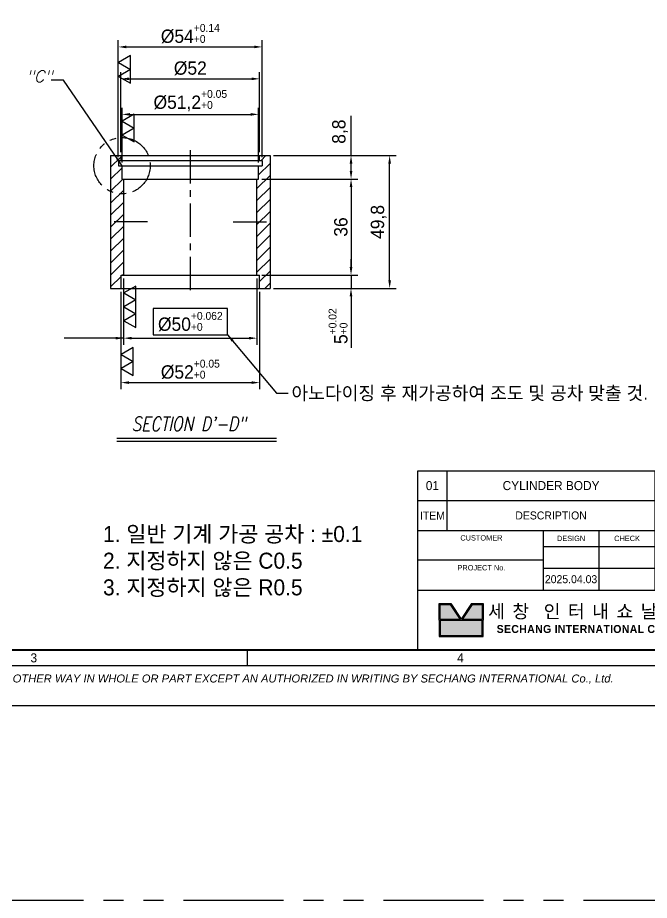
# Model space of a CAD drawing. Header units: inches. Extents: x 0 to 23821, y 0 to 11279.
# Drawn here: x 17186.4 to 17423.3, y 5891.5 to 6222.6 of the extents above; entities that cross this region are included whole.
import ezdxf

# ---------------------------------------------------------------- set-up
doc = ezdxf.new("R2010")
doc.units = ezdxf.units.IN
doc.header["$LTSCALE"] = 10
doc.header["$MEASUREMENT"] = 0
doc.linetypes.add('CENTER', pattern=[2, 1.25, -0.25, 0.25, -0.25])
doc.linetypes.add('PHANTOM', pattern=[2.5, 1.25, -0.25, 0.25, -0.25, 0.25, -0.25])
doc.layers.get('Defpoints').update_dxf_attribs({"color": 8})
for name, color, linetype in [('CENTER LINE', 1, 'CENTER'), ('PHANTOM LINE', 6, 'PHANTOM'), ('THIN LINE', 3, 'Continuous')]:
    doc.layers.add(name, color=color, linetype=linetype)
doc.styles.add('ITALICT', font='italict')
doc.styles.add('SCI', font='')
doc.styles.get('SCI').set_extended_font_data('Gulim')
doc.dimstyles.new('SCH', dxfattribs={"dimtxt": 2.5, "dimasz": 2, "dimexe": 1.25, "dimexo": 0.625, "dimtad": 1, "dimdec": 8, "dimtxsty": 'SCI', "dimcen": 2.5, "dimclrd": 4, "dimclre": 4, "dimclrt": 7, "dimadec": 8, "dimazin": 2, "dimtfac": 1, "dimtdec": 8, "dimtmove": 0, "dimatfit": 3, "dimfxl": 1, "dimarcsym": 0})

# ---------------------------------------------------------------- blocks, each defined once
blk = doc.blocks.new('SECHANG TITLE')
h = blk.add_hatch(color=162)
h.dxf.hatch_style = 1
h.paths.add_polyline_path([(6.08, -25.11), (4.21, -25.11), (4.21, -27.9), (7.94, -27.9)])
h.paths.add_polyline_path([(12.06, -25.11), (10.19, -25.11), (8.33, -27.9), (12.06, -27.9)])
h.paths.add_polyline_path([(12.06, -28.1), (4.21, -28.1), (4.21, -30.89), (12.06, -30.89)])
at = {"color": 3}
for p, q in [((125, 0), (125, -33.6)), ((0, -5.6), (125, -5.6)), ((0, -33.6), (0, -5.6)), ((5.5, -11.2), (5.5, -5.6)), ((44.5, -22.4), (44.5, -5.6)), ((75.5, -11.2), (75.5, -5.6)), ((81, -11.2), (81, -5.6)), ((97.5, -11.2), (97.5, -5.6)), ((0, -11.2), (125, -11.2)), ((23.5, -11.2), (23.5, -22.4)), ((34, -22.4), (34, -11.2)), ((55, -33.6), (55, -11.2)), ((68, -33.6), (68, -11.2)), ((23.5, -14.2), (55, -14.2)), ((23.5, -16.8), (0, -16.8)), ((55, -16.8), (125, -16.8)), ((113.5, -33.6), (113.5, -16.8)), ((118.5, -22.4), (125, -16.8)), ((118.5, -33.6), (118.5, -16.8)), ((23.5, -18.3), (55, -18.3)), ((0, -22.4), (125, -22.4)), ((118.5, -28), (125, -22.4)), ((55, -28), (125, -28)), ((0, -33.6), (125, -33.6))]:
    blk.add_line(p, q, dxfattribs=at)
for p, q in [((4, -28), (4, -24.9)), ((4, -24.9), (6.19, -24.9)), ((4.21, -27.9), (4.21, -25.11)), ((4.21, -25.11), (6.08, -25.11)), ((6.08, -25.11), (7.94, -27.9)), ((6.19, -24.9), (8.13, -27.81)), ((10.08, -24.9), (8.13, -27.81)), ((10.19, -25.11), (8.33, -27.9)), ((10.08, -24.9), (12.27, -24.9)), ((10.19, -25.11), (12.06, -25.11)), ((12.06, -25.11), (12.06, -27.9)), ((12.27, -24.9), (12.27, -28)), ((4, -28), (4, -31.1)), ((7.94, -27.9), (4.21, -27.9)), ((12.06, -28.1), (4.21, -28.1)), ((4.21, -28.1), (4.21, -30.89)), ((12.06, -27.9), (8.33, -27.9)), ((12.06, -30.89), (12.06, -28.1)), ((12.27, -31.1), (12.27, -28)), ((4, -31.1), (12.27, -31.1)), ((4.21, -30.89), (12.06, -30.89))]:
    blk.add_line(p, q)
at = {"attachment_point": 5, "style": 'SCI'}
for s, insert, char_height, width in [('ITEM', (2.75, -8.4), 1.5, 5.5), ('DESCRIPTION', (25, -8.4), 1.5, 39), ('SPECIFICATION', (60, -8.4), 1.5, 31), ("Q'TY", (78.25, -8.4), 1.5, 5.5), ('MATERIAL', (89.25, -8.4), 1.5, 16.5), ('FINISH / REMARK', (111.25, -8.4), 1.5, 27.5), (' CUSTOMER', (11.75, -12.6), 1, 23.5), ('DESIGN', (28.75, -12.7), 1, 10.5), ('CHECK', (39.25, -12.7), 1, 10.5), ('APPROVE', (49.75, -12.7), 1, 10.5), ('TITLE', (61.5, -14), 1.5, 13), (' PROJECT No.', (11.75, -18.2), 1, 23.5), ('SUB SCRIPE', (61.5, -19.6), 1.5, 13), (' PAGE', (116, -19.6), 1, 5), ('{\\fGulim|b1|i0|c129|p50;\\T1.45;세창 인터내쇼날(주)}', (33.63, -26.75), 2.5, 38.7333), ('DWG No.', (61.5, -25.2), 1.5, 13), ('SCALE', (116, -25.2), 1, 5), ('{\\fGulim|b1|i0|c129|p50;\\T1.05;SECHANG INTERNATIONAL CO., LTD.}', (33.63, -29.85), 1.5, 38.7333), ('REF No.', (61.5, -30.8), 1.5, 13), ('REV', (116, -30.8), 1, 5)]:
    blk.add_mtext(s, dxfattribs=dict(at, insert=insert, char_height=char_height, width=width))
blk = doc.blocks.new('SECHANG A3')
at = {"color": 2}
blk.add_line((42, 10.5), (42, 7.5), dxfattribs=at)
at = {"color": 1}
blk.add_lwpolyline([(-210, 297), (210, 297), (210, 0), (-210, 0)], close=True, dxfattribs=at)
at = {"color": 2}
blk.add_lwpolyline([(-198, 289.5), (202, 289.5), (202, 7.5), (-198, 7.5)], close=True, dxfattribs=at)
at = {"const_width": 0.4}
blk.add_lwpolyline([(-195, 286.5), (199, 286.5), (199, 10.5), (-195, 10.5)], close=True, dxfattribs=at)
blk.add_blockref('SECHANG TITLE', (74, 44.1))
at = {"color": 2, "style": 'SCI'}
for s, insert, char_height, width, attachment_point in [('1. 일반 기계 가공 공차 : ±0.1\\P2. 지정하지 않은 C0.5\\P3. 지정하지 않은 R0.5', (14.98, 27.07), 3, 83.5818, 4), ('2025.04.03', (102.75, 23.75), 1.5, 10.5, 5), ('3', (2, 9), 1.7, 80, 5), ('4', (82, 9), 1.7, 80, 5)]:
    blk.add_mtext(s, dxfattribs=dict(at, insert=insert, char_height=char_height, width=width, attachment_point=attachment_point))
at = {"color": 3, "insert": (-198, 5), "char_height": 1.5, "width": 400.0238, "attachment_point": 4, "style": 'SCI'}
blk.add_mtext('{\\fArial|b0|i1|c0|p34;THIS DRAWING CONTAINS CONFIDENTIAL INFORMATION PROPRIETARY TO SECHANG INTERNATIONAL Co., Ltd.   IT MUST NOT BE REPRODUCED OR DISCLOSED TO OTHERS OR USED IN  ANY OTHER WAY IN WHOLE OR PART EXCEPT AN AUTHORIZED IN WRITING BY SECHANG INTERNATIONAL Co., Ltd.  }', dxfattribs=at)
blk = doc.blocks.new('A$C22515e4a')
at = {"color": 3}
for p, q in [((0, 0), (125, 0)), ((0, -5.6), (0, 0)), ((5.5, -5.6), (5.5, 0)), ((44.5, -5.6), (44.5, 0)), ((75.5, -5.6), (75.5, 0)), ((81, -5.6), (81, 0)), ((97.5, -5.6), (97.5, 0)), ((125, 0), (125, -5.6))]:
    blk.add_line(p, q, dxfattribs=at)
blk = doc.blocks.new('A$Ce8d7970b')
h = blk.add_hatch()
h.set_pattern_fill('ANSI31', color=3)
h.set_pattern_definition([(45, (-2840.139, -2710.0392), (-2.245064, 2.245064), [])])
h.paths.add_polyline_path([(-25, 0), (-25.6, 0), (-25.6, 5), (-27, 5), (-27, 7), (-26, 7), (-26, 8.8), (-29.9, 8.8), (-29.9, -16), (-25, -16)])
h.paths.add_polyline_path([(-25, -16), (-29.9, -16), (-29.9, -41), (-26, -41), (-26, -36), (-25, -36)])
h.paths.add_polyline_path([(29.9, 8.8), (26, 8.8), (26, 7), (27, 7), (27, 5), (25.6, 5), (25.6, 0), (25, 0), (25, -16), (29.9, -16)])
h.paths.add_polyline_path([(29.9, -16), (25, -16), (25, -36), (26, -36), (26, -41), (29.9, -41)])
for p, q in [((-29.9, 8.8), (29.9, 8.8)), ((-29.9, 8.8), (-29.9, -41)), ((-27, 7), (27, 7)), ((-27, 7), (-27, 5)), ((-26, 7), (-26, 8.8)), ((26, 7), (26, 8.8)), ((27, 7), (27, 5)), ((29.9, 8.8), (29.9, -41)), ((-27, 5), (27, 5)), ((-25.6, 0), (-25.6, 5)), ((25.6, 0), (25.6, 5)), ((-25.6, 0), (25.6, 0)), ((-25, -36), (-25, 0)), ((25, -36), (25, 0)), ((-26, -36), (26, -36)), ((-26, -41), (-26, -36)), ((26, -41), (26, -36)), ((-29.9, -41), (29.9, -41))]:
    blk.add_line(p, q)
at = {"layer": 'CENTER LINE'}
for p, q in [((0, 10.8), (0, -43)), ((-16.07, -16), (-31.05, -16)), ((16.07, -16), (31.05, -16))]:
    blk.add_line(p, q, dxfattribs=at)
blk = doc.blocks.new('*D1670')
at = {"color": 4, "lineweight": -2, "transparency": 16777216}
for p, q in [((17224.16, 6170.29), (17224.16, 6214.08)), ((17278.16, 6170.29), (17278.16, 6214.08)), ((17227.16, 6211.58), (17275.16, 6211.58))]:
    blk.add_line(p, q, dxfattribs=at)
at = {"color": 4, "transparency": 16777216}
for points in [[(17227.16, 6212.08), (17227.16, 6211.08), (17224.16, 6211.58)], [(17275.16, 6212.08), (17275.16, 6211.08), (17278.16, 6211.58)]]:
    blk.add_solid(points, dxfattribs=at)
at = {"layer": 'Defpoints', "color": 0, "transparency": 16777216}
for p in [(17278.16, 6211.58), (17224.16, 6169.04), (17278.16, 6169.04)]:
    blk.add_point(p, dxfattribs=at)
at = {"color": 7, "transparency": 16777216, "insert": (17251.16, 6216.54), "char_height": 5, "attachment_point": 5, "style": 'SCI'}
blk.add_mtext('%%c54{\\H0.59x;\\S+0.14^ +0;}', dxfattribs=at)
blk = doc.blocks.new('*D1671')
at = {"color": 4, "lineweight": -2, "transparency": 16777216}
for p, q in [((17225.16, 6172.09), (17225.16, 6202.12)), ((17277.16, 6172.09), (17277.16, 6202.12)), ((17228.16, 6199.62), (17274.16, 6199.62))]:
    blk.add_line(p, q, dxfattribs=at)
at = {"color": 4, "transparency": 16777216}
for points in [[(17228.16, 6200.12), (17228.16, 6199.12), (17225.16, 6199.62)], [(17274.16, 6200.12), (17274.16, 6199.12), (17277.16, 6199.62)]]:
    blk.add_solid(points, dxfattribs=at)
at = {"layer": 'Defpoints', "color": 0, "transparency": 16777216}
for p in [(17277.16, 6199.62), (17225.16, 6170.84), (17277.16, 6170.84)]:
    blk.add_point(p, dxfattribs=at)
at = {"color": 7, "transparency": 16777216, "insert": (17251.16, 6203.56), "char_height": 5, "attachment_point": 5, "style": 'SCI'}
blk.add_mtext('%%c52', dxfattribs=at)
blk = doc.blocks.new('*D1672')
at = {"color": 4, "lineweight": -2, "transparency": 16777216}
for p, q in [((17225.56, 6168.29), (17225.56, 6188.78)), ((17276.76, 6168.29), (17276.76, 6188.78)), ((17228.56, 6186.28), (17273.76, 6186.28))]:
    blk.add_line(p, q, dxfattribs=at)
at = {"color": 4, "transparency": 16777216}
for points in [[(17228.56, 6186.78), (17228.56, 6185.78), (17225.56, 6186.28)], [(17273.76, 6186.78), (17273.76, 6185.78), (17276.76, 6186.28)]]:
    blk.add_solid(points, dxfattribs=at)
at = {"layer": 'Defpoints', "color": 0, "transparency": 16777216}
for p in [(17276.76, 6186.28), (17225.56, 6167.04), (17276.76, 6167.04)]:
    blk.add_point(p, dxfattribs=at)
at = {"color": 7, "transparency": 16777216, "insert": (17251.16, 6191.42), "char_height": 5, "attachment_point": 5, "style": 'SCI'}
blk.add_mtext('%%c51,2{\\H0.59x;\\S+0.05^ +0;}', dxfattribs=at)
blk = doc.blocks.new('*D1673')
at = {"color": 4, "lineweight": -2, "transparency": 16777216}
for p, q in [((17311.44, 6170.84), (17311.44, 6185.75)), ((17282.31, 6170.84), (17313.94, 6170.84)), ((17311.44, 6165.04), (17311.44, 6167.84)), ((17278.01, 6162.04), (17313.94, 6162.04))]:
    blk.add_line(p, q, dxfattribs=at)
at = {"color": 4, "transparency": 16777216}
for points in [[(17310.94, 6167.84), (17311.94, 6167.84), (17311.44, 6170.84)], [(17310.94, 6165.04), (17311.94, 6165.04), (17311.44, 6162.04)]]:
    blk.add_solid(points, dxfattribs=at)
at = {"layer": 'Defpoints', "color": 0, "transparency": 16777216}
for p in [(17281.06, 6170.84), (17311.44, 6170.84), (17276.76, 6162.04)]:
    blk.add_point(p, dxfattribs=at)
at = {"color": 7, "transparency": 16777216, "insert": (17307.32, 6179.8), "char_height": 5, "attachment_point": 5, "rotation": 90, "style": 'SCI'}
blk.add_mtext('8,8', dxfattribs=at)
blk = doc.blocks.new('*D1674')
at = {"color": 4, "lineweight": -2, "transparency": 16777216}
for p, q in [((17278.01, 6162.04), (17313.94, 6162.04)), ((17311.44, 6159.04), (17311.44, 6129.04)), ((17278.01, 6126.04), (17313.94, 6126.04))]:
    blk.add_line(p, q, dxfattribs=at)
at = {"color": 4, "transparency": 16777216}
for points in [[(17310.94, 6159.04), (17311.94, 6159.04), (17311.44, 6162.04)], [(17310.94, 6129.04), (17311.94, 6129.04), (17311.44, 6126.04)]]:
    blk.add_solid(points, dxfattribs=at)
at = {"layer": 'Defpoints', "color": 0, "transparency": 16777216}
for p in [(17276.76, 6162.04), (17276.76, 6126.04), (17311.44, 6126.04)]:
    blk.add_point(p, dxfattribs=at)
at = {"color": 7, "transparency": 16777216, "insert": (17307.63, 6144.04), "char_height": 5, "attachment_point": 5, "rotation": 90, "style": 'SCI'}
blk.add_mtext('36', dxfattribs=at)
blk = doc.blocks.new('*D1675')
at = {"color": 4, "lineweight": -2, "transparency": 16777216}
for p, q in [((17311.43, 6129.04), (17311.43, 6132.04)), ((17278.41, 6126.04), (17313.93, 6126.04)), ((17311.43, 6126.04), (17311.43, 6121.04)), ((17282.31, 6121.04), (17313.93, 6121.04)), ((17311.43, 6118.04), (17311.43, 6098.68))]:
    blk.add_line(p, q, dxfattribs=at)
at = {"color": 4, "transparency": 16777216}
for points in [[(17310.93, 6129.04), (17311.93, 6129.04), (17311.43, 6126.04)], [(17310.93, 6118.04), (17311.93, 6118.04), (17311.43, 6121.04)]]:
    blk.add_solid(points, dxfattribs=at)
at = {"layer": 'Defpoints', "color": 0, "transparency": 16777216}
for p in [(17277.16, 6126.04), (17281.06, 6121.04), (17311.43, 6121.04)]:
    blk.add_point(p, dxfattribs=at)
at = {"color": 7, "transparency": 16777216, "insert": (17306.6, 6106.86), "char_height": 5, "attachment_point": 5, "rotation": 90, "style": 'SCI'}
blk.add_mtext('5{\\H0.59x;\\S+0.02^ +0;}', dxfattribs=at)
blk = doc.blocks.new('*D1612')
at = {"color": 4, "lineweight": -2, "transparency": 16777216}
for p, q in [((17282.31, 6170.84), (17328.42, 6170.84)), ((17325.92, 6124.04), (17325.92, 6167.84)), ((17282.31, 6121.04), (17328.42, 6121.04))]:
    blk.add_line(p, q, dxfattribs=at)
at = {"color": 4, "transparency": 16777216}
for points in [[(17325.42, 6167.84), (17326.42, 6167.84), (17325.92, 6170.84)], [(17325.42, 6124.04), (17326.42, 6124.04), (17325.92, 6121.04)]]:
    blk.add_solid(points, dxfattribs=at)
at = {"layer": 'Defpoints', "color": 0, "transparency": 16777216}
for p in [(17281.06, 6170.84), (17325.92, 6170.84), (17281.06, 6121.04)]:
    blk.add_point(p, dxfattribs=at)
at = {"color": 7, "transparency": 16777216, "insert": (17321.8, 6145.94), "char_height": 5, "attachment_point": 5, "rotation": 90, "style": 'SCI'}
blk.add_mtext('49,8', dxfattribs=at)
blk = doc.blocks.new('*D1676')
at = {"color": 4, "lineweight": -2, "transparency": 16777216}
for p, q in [((17226.16, 6124.79), (17226.16, 6099.86)), ((17276.16, 6124.79), (17276.16, 6099.86)), ((17265.14, 6113.52), (17237.18, 6113.52)), ((17237.18, 6113.52), (17237.18, 6103.61)), ((17265.14, 6103.61), (17265.14, 6113.52)), ((17229.16, 6102.36), (17273.16, 6102.36)), ((17237.18, 6103.61), (17265.14, 6103.61))]:
    blk.add_line(p, q, dxfattribs=at)
at = {"color": 4, "transparency": 16777216}
for points in [[(17229.16, 6102.86), (17229.16, 6101.86), (17226.16, 6102.36)], [(17273.16, 6102.86), (17273.16, 6101.86), (17276.16, 6102.36)]]:
    blk.add_solid(points, dxfattribs=at)
at = {"layer": 'Defpoints', "color": 0, "transparency": 16777216}
for p in [(17226.16, 6126.04), (17276.16, 6126.04), (17276.16, 6102.36)]:
    blk.add_point(p, dxfattribs=at)
at = {"color": 7, "transparency": 16777216, "insert": (17251.16, 6108.56), "char_height": 5, "attachment_point": 5, "style": 'SCI'}
blk.add_mtext('%%c50{\\H0.59x;\\S+0.062^ +0;}', dxfattribs=at)
blk = doc.blocks.new('*D1677')
at = {"color": 4, "lineweight": -2, "transparency": 16777216}
for p, q in [((17225.16, 6119.79), (17225.16, 6083.19)), ((17277.16, 6119.79), (17277.16, 6083.19)), ((17228.16, 6085.69), (17274.16, 6085.69))]:
    blk.add_line(p, q, dxfattribs=at)
at = {"color": 4, "transparency": 16777216}
for points in [[(17228.16, 6086.19), (17228.16, 6085.19), (17225.16, 6085.69)], [(17274.16, 6086.19), (17274.16, 6085.19), (17277.16, 6085.69)]]:
    blk.add_solid(points, dxfattribs=at)
at = {"layer": 'Defpoints', "color": 0, "transparency": 16777216}
for p in [(17225.16, 6121.04), (17277.16, 6121.04), (17277.16, 6085.69)]:
    blk.add_point(p, dxfattribs=at)
at = {"color": 7, "transparency": 16777216, "insert": (17251.16, 6090.64), "char_height": 5, "attachment_point": 5, "style": 'SCI'}
blk.add_mtext('%%c52{\\H0.59x;\\S+0.05^ +0;}', dxfattribs=at)
blk = doc.blocks.new('*U1524')
at = {"color": 2}
for points in [[(0, 0), (1.5, 2.6), (-1.5, 2.6)], [(3, 0), (4.5, 2.6), (1.5, 2.6)], [(6, 0), (7.5, 2.6), (4.5, 2.6)]]:
    blk.add_lwpolyline(points, close=True, dxfattribs=at)
blk = doc.blocks.new('*U1522')
at = {"color": 2}
for points in [[(0, 0), (1.5, 2.6), (-1.5, 2.6)], [(3, 0), (4.5, 2.6), (1.5, 2.6)]]:
    blk.add_lwpolyline(points, close=True, dxfattribs=at)
blk = doc.blocks.new('*U1523')
at = {"color": 2}
for points in [[(0, 0), (1.5, 2.6), (-1.5, 2.6)], [(3, 0), (4.5, 2.6), (1.5, 2.6)]]:
    blk.add_lwpolyline(points, close=True, dxfattribs=at)
blk = doc.blocks.new('*U1521')
at = {"color": 2}
for points in [[(0, 0), (1.5, 2.6), (-1.5, 2.6)], [(3, 0), (4.5, 2.6), (1.5, 2.6)]]:
    blk.add_lwpolyline(points, close=True, dxfattribs=at)

msp = doc.modelspace()

# ---------------------------------------------------------------- linework, layer by layer
msp.add_line((17223.65537994, 6063.7315215), (17283.49472206, 6063.7315215))
at = {"layer": 'PHANTOM LINE', "ltscale": 3}
msp.add_lwpolyline([(16750, 6566.32398176), (19611.07693943, 6566.32398176), (19611.07693943, 5891.545957), (16750, 5891.545957)], close=True, dxfattribs=at)
at = {"layer": 'PHANTOM LINE'}
msp.add_circle((17225.56058611, 6167.03895346), 10.54457453, dxfattribs=at)
at = {"layer": 'THIN LINE'}
msp.add_line((17223.65537994, 6064.83463963), (17283.49472206, 6064.83463963), dxfattribs=at)

# ---------------------------------------------------------------- block references
at = {"xscale": 2, "yscale": 2, "zscale": 2}
for name, p in [('SECHANG A3', (17188.45780541, 5964.45976083)), ('A$C22515e4a', (17336.45780541, 6052.65976083))]:
    msp.add_blockref(name, p, dxfattribs=at)
at = {"xscale": 1.733333333333512, "yscale": 1.733333333333512, "zscale": 1.733333333333512, "rotation": 270}
for name, p in [('*U1521', (17224.16058611, 6205.72632357)), ('*U1523', (17225.56058611, 6183.73485117)), ('*U1524', (17226.16058611, 6119.31103772)), ('*U1522', (17225.16058611, 6096.20452369))]:
    msp.add_blockref(name, p, dxfattribs=at)
msp.add_blockref('A$Ce8d7970b', (17251.16058611, 6162.03895346))

# ---------------------------------------------------------------- texts
at = {"color": 7, "insert": (17289.09699539, 6084.25823312), "char_height": 5, "attachment_point": 1, "style": 'SCI'}
msp.add_mtext('아노다이징 후 재가공하여 조도 및 공차 맞출 것.', dxfattribs=at)
at = {"color": 2, "char_height": 3.4, "attachment_point": 5, "style": 'SCI'}
for s, insert, width in [('01', (17341.95780541, 6047.05976083), 11), ('CYLINDER BODY', (17386.45780541, 6047.05976083), 78)]:
    msp.add_mtext(s, dxfattribs=dict(at, insert=insert, width=width))
at = {"layer": 'THIN LINE', "ltscale": 5, "style": 'ITALICT', "width": 0.8}
msp.add_text('SECTION D\'-D"', height=5.2416279553, dxfattribs=at).set_placement((17229.19449871, 6067.61299373, -0.25847114))
at = {"layer": 'THIN LINE', "ltscale": 5, "insert": (17189.51212084, 6202.74574003), "char_height": 4.368023296, "attachment_point": 1, "style": 'ITALICT'}
msp.add_mtext('"C"', dxfattribs=at)

# ---------------------------------------------------------------- dimensions: what is measured, and where the dimension line sits
for base, p1, p2, text, override, picture, middle in [((17278.1605861097, 6211.5825922057), (17224.1605861097, 6169.0389534552), (17278.1605861097, 6169.0389534552), '%%c<>{\\H0.59x;\\S+0.14^ +0;}', {"dimscale": 2, "dimasz": 1.5}, '*D1670', (17251.1605861097, 6216.539238899)), ((17277.1605861097, 6199.6229987873), (17225.1605861097, 6170.8389534552), (17277.1605861097, 6170.8389534552), '%%c<>', {"dimscale": 2, "dimasz": 1.5}, '*D1671', (17251.1605861097, 6203.5627457912)), ((17276.7605861097, 6186.2807488873), (17225.5605861097, 6167.0389534552), (17276.7605861097, 6167.0389534552), '%%c<>{\\H0.59x;\\S+0.05^ +0;}', {"dimscale": 2, "dimasz": 1.5}, '*D1672', (17251.1605861097, 6191.4165566991)), ((17276.1605861097, 6102.3610044837), (17226.1605861097, 6126.0389534552), (17276.1605861097, 6126.0389534552), '%%c<>{\\H0.59x;\\S+0.062^ +0;}', {"dimscale": 2, "dimasz": 1.5, "dimgap": -0.625}, '*D1676', (17251.1605861097, 6108.5637230811)), ((17277.1605861097, 6085.6855662724), (17225.1605861097, 6121.0389534552), (17277.1605861097, 6121.0389534552), '%%c<>{\\H0.59x;\\S+0.05^ +0;}', {"dimscale": 2, "dimasz": 1.5}, '*D1677', (17251.1605861097, 6090.6382848698))]:
    dim = msp.add_linear_dim(base=base, p1=p1, p2=p2, text=text, dimstyle='SCH', override=override)
    dim.commit()
    dim.dimension.update_dxf_attribs({"geometry": picture, "text_midpoint": middle})
for base, p1, p2, picture, middle in [((17311.4384927631, 6170.8389534552), (17276.7605861097, 6162.0389534553), (17281.0605861097, 6170.8389534552), '*D1673', (17307.3156565447, 6179.7960107122)), ((17325.9241483242, 6170.8389534552), (17281.0605861097, 6121.0389534552), (17281.0605861097, 6170.8389534552), '*D1612', (17321.797983211, 6145.9389534552)), ((17311.4384927631, 6126.0389534552), (17276.7605861097, 6162.0389534553), (17276.7605861097, 6126.0389534552), '*D1674', (17307.6252437617, 6144.0389534552))]:
    dim = msp.add_linear_dim(base=base, p1=p1, p2=p2, angle=90, dimstyle='SCH', override={"dimscale": 2, "dimasz": 1.5})
    dim.commit()
    dim.dimension.update_dxf_attribs({"geometry": picture, "text_midpoint": middle})
dim = msp.add_linear_dim(base=(17311.4282790698, 6121.0389534552), p1=(17277.1605861097, 6126.0389534552), p2=(17281.0605861097, 6121.0389534552), angle=90, text='<>{\\H0.59x;\\S+0.02^ +0;}', dimstyle='SCH', override={"dimscale": 2, "dimasz": 1.5})
dim.commit()
dim.dimension.update_dxf_attribs({"geometry": '*D1675', "text_midpoint": (17306.602058475, 6106.8578282888)})

# ---------------------------------------------------------------- leaders
for points in [[(17225.56058611, 6167.03895346), (17203.57841137, 6199.11835973), (17198.92627922, 6199.11835973)], [(17226.16058611, 6102.36100448), (17203.8544397, 6102.36100448)]]:
    msp.add_leader(points, dimstyle='SCH', override={"dimscale": 2, "dimasz": 1.5, "dimgap": 0.625, "dimtad": 0})
at = {"annotation_type": 0, "has_hookline": 1, "hookline_direction": 0, "text_width": 146.07856192}
msp.add_leader([(17265.14037972, 6103.61100448), (17283.43552503, 6081.75823312), (17287.84699539, 6081.75823312)], dimstyle='SCH', override={"dimscale": 2, "dimasz": 1.5, "dimgap": 0.625, "dimtad": 0}, dxfattribs=at)

doc.saveas('drawing.dxf')
